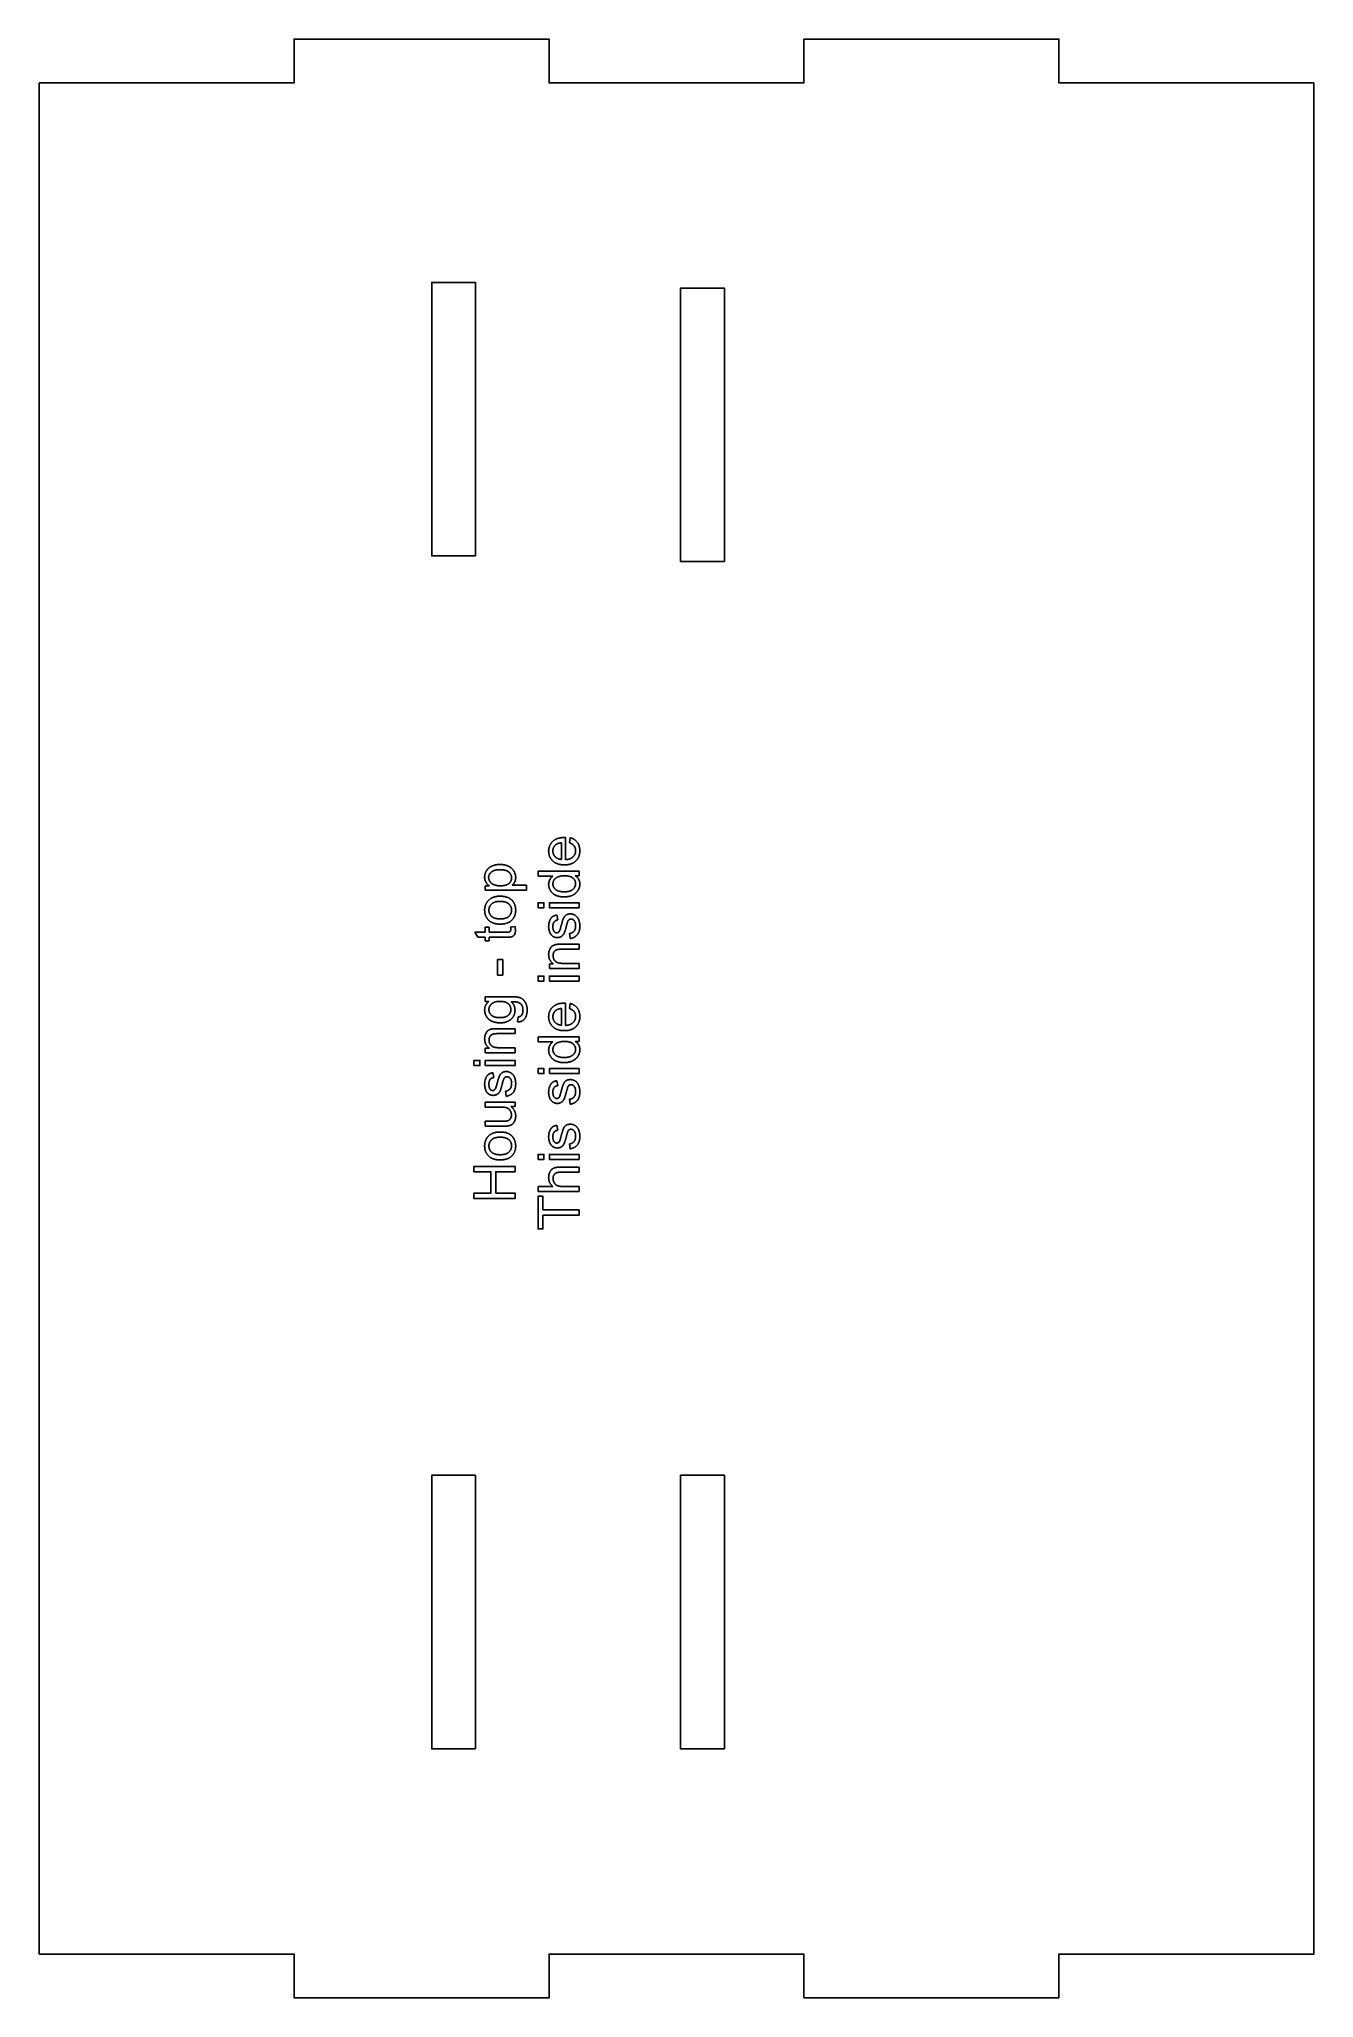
# Model space of a CAD drawing. Extents: x 38 to 132, y 38 to 182.
import ezdxf

# ---------------------------------------------------------------- set-up
doc = ezdxf.new("R2010")
doc.units = 0
doc.header["$MEASUREMENT"] = 0
doc.layers.get('0').update_dxf_attribs({"linetype": 'CONTINUOUS'})

msp = doc.modelspace()

# ---------------------------------------------------------------- linework, layer by layer
at = {"linetype": 'CONTINUOUS'}
for p, q in [((76.86, 123.26), (76.86, 121.64)), ((77.16, 122.87), (77.2, 123.25)), ((76.56, 121.66), (76.56, 122.87)), ((74.86, 120.43), (74.86, 120.8)), ((74.86, 120.8), (77.86, 120.8)), ((75.93, 120.43), (74.86, 120.43)), ((77.86, 120.46), (77.58, 120.46)), ((77.86, 120.8), (77.86, 120.46)), ((71, 119.4), (71, 119.74)), ((71, 119.74), (71.28, 119.74)), ((74.01, 119.4), (71, 119.4)), ((72.95, 119.77), (74.01, 119.77)), ((74.01, 119.77), (74.01, 119.4)), ((76.24, 117.6), (76.29, 117.24)), ((70.46, 115.97), (70.24, 116.34)), ((70.24, 116.34), (71, 116.34)), ((71, 116.34), (71, 116.71)), ((71, 116.71), (71.29, 116.71)), ((71.29, 116.71), (71.29, 116.34)), ((71.29, 116.34), (72.56, 116.34)), ((72.85, 116.71), (73.17, 116.76)), ((77.21, 115.87), (77.15, 116.24)), ((71, 115.97), (70.46, 115.97)), ((71, 115.7), (71, 115.97)), ((71.29, 115.7), (71, 115.7)), ((72.54, 115.97), (71.29, 115.97)), ((71.29, 115.97), (71.29, 115.7)), ((76.52, 115.46), (77.86, 115.46)), ((77.86, 115.09), (76.54, 115.09)), ((77.86, 115.46), (77.86, 115.09)), ((75.68, 113.69), (75.68, 114.02)), ((75.68, 114.02), (75.99, 114.02)), ((77.86, 113.69), (75.68, 113.69)), ((76.67, 114.06), (77.86, 114.06)), ((77.86, 114.06), (77.86, 113.69)), ((71, 111.28), (71, 111.62)), ((71, 111.62), (72.88, 111.62)), ((71.26, 111.28), (71, 111.28)), ((76.56, 109.54), (76.56, 110.76)), ((76.86, 111.14), (76.86, 109.52)), ((77.16, 110.75), (77.2, 111.13)), ((71.84, 109.28), (73.17, 109.28)), ((73.17, 108.92), (71.85, 108.92)), ((73.17, 109.28), (73.17, 108.92)), ((73.36, 109.78), (73.41, 110.14)), ((71, 107.52), (71, 107.85)), ((71, 107.85), (71.31, 107.85)), ((73.17, 107.52), (71, 107.52)), ((71.99, 107.89), (73.17, 107.89)), ((73.17, 107.89), (73.17, 107.52)), ((74.86, 108.32), (74.86, 108.69)), ((74.86, 108.69), (77.86, 108.69)), ((75.93, 108.32), (74.86, 108.32)), ((77.86, 108.34), (77.58, 108.34)), ((77.86, 108.69), (77.86, 108.34)), ((71.56, 106.07), (71.61, 105.71)), ((72.53, 104.34), (72.47, 104.71)), ((76.24, 105.48), (76.29, 105.12)), ((71, 103.55), (71, 103.92)), ((71, 103.92), (73.17, 103.92)), ((72.17, 103.55), (71, 103.55)), ((73.17, 103.59), (72.86, 103.59)), ((73.17, 103.92), (73.17, 103.59)), ((77.21, 103.76), (77.15, 104.12)), ((71, 102.15), (71, 102.52)), ((71, 102.52), (72.21, 102.52)), ((72.35, 102.15), (71, 102.15)), ((76.24, 102.22), (76.29, 101.86)), ((77.21, 100.5), (77.15, 100.86)), ((76.48, 99.16), (77.86, 99.16)), ((77.86, 99.16), (77.86, 98.79)), ((74.86, 97.39), (74.86, 97.75)), ((74.86, 97.75), (75.93, 97.75)), ((77.86, 97.39), (74.86, 97.39)), ((77.86, 98.79), (76.48, 98.79)), ((76.67, 97.75), (77.86, 97.75)), ((77.86, 97.75), (77.86, 97.39))]:
    msp.add_line(p, q, dxfattribs=at)
for points in [[(131.58, 178.43), (112.94, 178.43), (112.94, 181.63), (94.3, 181.63), (94.3, 178.43), (75.66, 178.43), (75.66, 181.63), (57.02, 181.63), (57.02, 178.43), (38.38, 178.43), (38.38, 41.63), (57.02, 41.63), (57.02, 38.43), (75.66, 38.43), (75.66, 41.63), (94.3, 41.63), (94.3, 38.43), (112.94, 38.43), (112.94, 41.63), (131.58, 41.63), (131.58, 178.43)], [(70.28, 143.85), (67.08, 143.85), (67.08, 163.85), (70.28, 163.85), (70.28, 143.85)], [(88.48, 143.43), (85.28, 143.43), (85.28, 163.43), (88.48, 163.43), (88.48, 143.43)], [(74.86, 118.12), (75.28, 118.12), (75.28, 118.49), (74.86, 118.49), (74.86, 118.12)], [(75.68, 118.12), (77.86, 118.12), (77.86, 118.49), (75.68, 118.49), (75.68, 118.12)], [(71.9, 113.2), (72.27, 113.2), (72.27, 114.33), (71.9, 114.33), (71.9, 113.2)], [(74.86, 112.76), (75.28, 112.76), (75.28, 113.13), (74.86, 113.13), (74.86, 112.76)], [(75.68, 112.76), (77.86, 112.76), (77.86, 113.13), (75.68, 113.13), (75.68, 112.76)], [(70.17, 106.59), (70.6, 106.59), (70.6, 106.96), (70.17, 106.96), (70.17, 106.59)], [(71, 106.59), (73.17, 106.59), (73.17, 106.96), (71, 106.96), (71, 106.59)], [(74.86, 106), (75.28, 106), (75.28, 106.37), (74.86, 106.37), (74.86, 106)], [(75.68, 106), (77.86, 106), (77.86, 106.37), (75.68, 106.37), (75.68, 106)], [(70.17, 96.86), (73.17, 96.86), (73.17, 97.26), (71.76, 97.26), (71.76, 98.82), (73.17, 98.82), (73.17, 99.22), (70.17, 99.22), (70.17, 98.82), (71.41, 98.82), (71.41, 97.26), (70.17, 97.26), (70.17, 96.86)], [(74.86, 99.72), (75.28, 99.72), (75.28, 100.09), (74.86, 100.09), (74.86, 99.72)], [(75.68, 99.72), (77.86, 99.72), (77.86, 100.09), (75.68, 100.09), (75.68, 99.72)], [(75.21, 95.64), (77.86, 95.64), (77.86, 96.03), (75.21, 96.03), (75.21, 97.03), (74.86, 97.03), (74.86, 94.65), (75.21, 94.65), (75.21, 95.64)], [(70.28, 56.63), (67.08, 56.63), (67.08, 76.63), (70.28, 76.63), (70.28, 56.63)], [(88.48, 56.63), (85.28, 56.63), (85.28, 76.63), (88.48, 76.63), (88.48, 56.63)]]:
    msp.add_lwpolyline(points, dxfattribs=at)
for points in [[(75.93, 122.98), (76.23, 123.26), (76.77, 123.26)], [(76.77, 123.26), (76.8, 123.26), (76.86, 123.26)], [(77.2, 123.25), (77.54, 123.16), (77.72, 122.91)], [(75.63, 122.27), (75.63, 122.71), (75.93, 122.98)], [(75.94, 121.54), (75.63, 121.82), (75.63, 122.27)], [(76.15, 122.73), (75.94, 122.56), (75.94, 122.28)], [(75.94, 122.28), (75.94, 122.02), (76.11, 121.85)], [(76.11, 121.85), (76.28, 121.68), (76.56, 121.66)], [(76.56, 122.87), (76.29, 122.85), (76.15, 122.73)], [(76.86, 121.64), (77.22, 121.66), (77.41, 121.84)], [(77.5, 122.64), (77.39, 122.78), (77.16, 122.87)], [(77.41, 121.84), (77.6, 122.02), (77.6, 122.29)], [(77.6, 122.29), (77.6, 122.5), (77.5, 122.64)], [(77.91, 122.29), (77.91, 121.81), (77.61, 121.54)], [(77.72, 122.91), (77.91, 122.67), (77.91, 122.29)], [(70.95, 120.37), (70.95, 120.64), (71.1, 120.86)], [(71.04, 120), (70.95, 120.15), (70.95, 120.37)], [(71.1, 120.86), (71.24, 121.07), (71.5, 121.18)], [(71.45, 120.74), (71.24, 120.57), (71.24, 120.33)], [(71.24, 120.33), (71.24, 120.1), (71.46, 119.91)], [(72.07, 120.91), (71.65, 120.91), (71.45, 120.74)], [(71.5, 121.18), (71.76, 121.29), (72.07, 121.29)], [(72.07, 121.29), (72.41, 121.29), (72.67, 121.17)], [(72.71, 120.74), (72.51, 120.91), (72.07, 120.91)], [(72.67, 121.17), (72.94, 121.05), (73.08, 120.82)], [(72.92, 120.31), (72.92, 120.56), (72.71, 120.74)], [(72.72, 119.9), (72.92, 120.07), (72.92, 120.31)], [(73.08, 120.82), (73.22, 120.59), (73.22, 120.34)], [(73.22, 120.34), (73.22, 120.16), (73.15, 120.01)], [(75.72, 120.18), (75.8, 120.34), (75.93, 120.43)], [(76.79, 121.26), (76.24, 121.26), (75.94, 121.54)], [(76.15, 120.29), (75.94, 120.12), (75.94, 119.87)], [(76.8, 120.46), (76.36, 120.46), (76.15, 120.29)], [(77.61, 121.54), (77.32, 121.26), (76.79, 121.26)], [(77.41, 120.3), (77.21, 120.46), (76.8, 120.46)], [(77.6, 119.89), (77.6, 120.13), (77.41, 120.3)], [(77.58, 120.46), (77.91, 120.25), (77.91, 119.85)], [(71.28, 119.74), (71.12, 119.85), (71.04, 120)], [(71.25, 118.68), (71.54, 118.97), (72.06, 118.97)], [(71.46, 119.91), (71.68, 119.73), (72.1, 119.73)], [(72.06, 118.97), (72.48, 118.97), (72.72, 118.84)], [(72.1, 119.73), (72.52, 119.73), (72.72, 119.9)], [(73.15, 120.01), (73.07, 119.86), (72.95, 119.77)], [(75.63, 119.83), (75.63, 120.03), (75.72, 120.18)], [(75.78, 119.35), (75.63, 119.57), (75.63, 119.83)], [(76.18, 119.02), (75.92, 119.13), (75.78, 119.35)], [(75.94, 119.87), (75.94, 119.62), (76.14, 119.46)], [(76.14, 119.46), (76.34, 119.29), (76.77, 119.29)], [(76.77, 118.92), (76.45, 118.92), (76.18, 119.02)], [(76.77, 119.29), (77.19, 119.29), (77.4, 119.47)], [(77.36, 119.03), (77.11, 118.92), (76.77, 118.92)], [(77.76, 119.37), (77.62, 119.15), (77.36, 119.03)], [(77.4, 119.47), (77.6, 119.65), (77.6, 119.89)], [(77.91, 119.85), (77.91, 119.59), (77.76, 119.37)], [(70.95, 117.95), (70.95, 118.4), (71.25, 118.68)], [(71.19, 117.27), (70.95, 117.55), (70.95, 117.95)], [(71.47, 118.41), (71.26, 118.22), (71.26, 117.95)], [(71.26, 117.95), (71.26, 117.68), (71.46, 117.49)], [(71.46, 117.49), (71.67, 117.31), (72.09, 117.31)], [(72.08, 118.59), (71.67, 118.59), (71.47, 118.41)], [(72.71, 118.41), (72.5, 118.59), (72.08, 118.59)], [(72.09, 117.31), (72.51, 117.31), (72.71, 117.49)], [(72.92, 117.95), (72.92, 118.23), (72.71, 118.41)], [(72.71, 117.49), (72.92, 117.68), (72.92, 117.95)], [(72.72, 118.84), (72.96, 118.72), (73.09, 118.48)], [(73.22, 117.95), (73.22, 117.5), (72.93, 117.21)], [(73.09, 118.48), (73.22, 118.24), (73.22, 117.95)], [(75.71, 117.19), (75.78, 117.38), (75.91, 117.47)], [(75.91, 117.47), (76.03, 117.56), (76.24, 117.6)], [(76.71, 117.35), (76.78, 117.5), (76.9, 117.59)], [(76.9, 117.59), (77.03, 117.68), (77.22, 117.68)], [(77.22, 117.68), (77.4, 117.68), (77.57, 117.57)], [(77.57, 117.57), (77.73, 117.46), (77.82, 117.26)], [(72.09, 116.93), (71.48, 116.93), (71.19, 117.27)], [(72.93, 117.21), (72.64, 116.93), (72.09, 116.93)], [(72.97, 116.02), (72.87, 115.97), (72.54, 115.97)], [(72.56, 116.34), (72.72, 116.34), (72.76, 116.36)], [(72.76, 116.36), (72.81, 116.38), (72.83, 116.42)], [(72.83, 116.42), (72.86, 116.47), (72.86, 116.55)], [(72.86, 116.55), (72.86, 116.61), (72.85, 116.71)], [(73.14, 116.17), (73.08, 116.06), (72.97, 116.02)], [(73.2, 116.48), (73.2, 116.28), (73.14, 116.17)], [(73.17, 116.76), (73.2, 116.61), (73.2, 116.48)], [(75.63, 116.74), (75.63, 116.99), (75.71, 117.19)], [(75.68, 116.42), (75.63, 116.57), (75.63, 116.74)], [(75.79, 116.18), (75.72, 116.27), (75.68, 116.42)], [(75.99, 116), (75.87, 116.07), (75.79, 116.18)], [(76.03, 117.09), (75.94, 116.98), (75.94, 116.76)], [(75.94, 116.76), (75.94, 116.51), (76.02, 116.4)], [(76.26, 115.94), (76.12, 115.94), (75.99, 116)], [(76.02, 116.4), (76.11, 116.29), (76.22, 116.29)], [(76.29, 117.24), (76.13, 117.21), (76.03, 117.09)], [(76.22, 116.29), (76.29, 116.29), (76.35, 116.34)], [(76.55, 116.02), (76.42, 115.94), (76.26, 115.94)], [(76.35, 116.34), (76.41, 116.38), (76.45, 116.48)], [(76.45, 116.48), (76.47, 116.53), (76.54, 116.8)], [(76.54, 116.8), (76.64, 117.19), (76.71, 117.35)], [(76.76, 116.25), (76.68, 116.1), (76.55, 116.02)], [(76.94, 116.82), (76.83, 116.41), (76.76, 116.25)], [(77.06, 117.19), (77.01, 117.12), (76.94, 116.82)], [(77.26, 117.3), (77.13, 117.3), (77.06, 117.19)], [(77.15, 116.24), (77.37, 116.27), (77.49, 116.41)], [(77.73, 116.16), (77.55, 115.94), (77.21, 115.87)], [(77.5, 117.18), (77.4, 117.3), (77.26, 117.3)], [(77.49, 116.41), (77.6, 116.55), (77.6, 116.8)], [(77.6, 116.8), (77.6, 117.06), (77.5, 117.18)], [(77.91, 116.8), (77.91, 116.38), (77.73, 116.16)], [(77.82, 117.26), (77.91, 117.06), (77.91, 116.8)], [(75.63, 114.71), (75.63, 114.91), (75.71, 115.08)], [(75.99, 114.02), (75.63, 114.26), (75.63, 114.71)], [(75.71, 115.08), (75.78, 115.24), (75.89, 115.32)], [(75.89, 115.32), (76.01, 115.4), (76.16, 115.44)], [(76.02, 114.89), (75.95, 114.78), (75.95, 114.64)], [(75.95, 114.64), (75.95, 114.4), (76.1, 114.23)], [(76.2, 115.05), (76.09, 115), (76.02, 114.89)], [(76.16, 115.44), (76.26, 115.46), (76.52, 115.46)], [(76.54, 115.09), (76.31, 115.09), (76.2, 115.05)], [(76.1, 114.23), (76.25, 114.06), (76.67, 114.06)], [(70.95, 110.65), (70.95, 111.03), (71.26, 111.28)], [(71.1, 110.15), (70.95, 110.36), (70.95, 110.65)], [(71.46, 111.1), (71.26, 110.93), (71.26, 110.68)], [(71.26, 110.68), (71.26, 110.43), (71.46, 110.26)], [(72.06, 111.28), (71.66, 111.28), (71.46, 111.1)], [(72.67, 111.11), (72.48, 111.28), (72.06, 111.28)], [(72.87, 110.68), (72.87, 110.94), (72.67, 111.11)], [(72.67, 110.26), (72.87, 110.43), (72.87, 110.68)], [(73.17, 110.65), (73.17, 110.2), (72.85, 109.95)], [(72.88, 111.62), (73.39, 111.62), (73.6, 111.52)], [(73.36, 111.22), (73.25, 111.25), (72.89, 111.25)], [(72.89, 111.25), (73.17, 111.01), (73.17, 110.65)], [(73.65, 111.03), (73.55, 111.17), (73.36, 111.22)], [(73.41, 110.14), (73.57, 110.16), (73.65, 110.27)], [(73.6, 111.52), (73.81, 111.42), (73.93, 111.19)], [(73.75, 110.64), (73.75, 110.9), (73.65, 111.03)], [(73.65, 110.27), (73.75, 110.4), (73.75, 110.64)], [(74.06, 110.64), (74.06, 110.25), (73.88, 110.01)], [(73.93, 111.19), (74.06, 110.97), (74.06, 110.64)], [(75.63, 110.16), (75.63, 110.59), (75.93, 110.87)], [(75.93, 110.87), (76.23, 111.15), (76.77, 111.15)], [(76.15, 110.62), (75.94, 110.44), (75.94, 110.16)], [(76.56, 110.76), (76.29, 110.73), (76.15, 110.62)], [(76.77, 111.15), (76.8, 111.15), (76.86, 111.14)], [(77.5, 110.53), (77.39, 110.67), (77.16, 110.75)], [(77.2, 111.13), (77.54, 111.04), (77.72, 110.8)], [(77.6, 110.18), (77.6, 110.38), (77.5, 110.53)], [(77.72, 110.8), (77.91, 110.56), (77.91, 110.18)], [(70.95, 108.54), (70.95, 108.74), (71.02, 108.9)], [(71.02, 108.9), (71.09, 109.07), (71.21, 109.15)], [(71.5, 109.82), (71.24, 109.93), (71.1, 110.15)], [(71.21, 109.15), (71.32, 109.23), (71.48, 109.26)], [(71.52, 108.87), (71.4, 108.83), (71.34, 108.72)], [(71.46, 110.26), (71.66, 110.09), (72.05, 110.09)], [(71.48, 109.26), (71.58, 109.28), (71.84, 109.28)], [(72.08, 109.71), (71.76, 109.71), (71.5, 109.82)], [(71.85, 108.92), (71.63, 108.92), (71.52, 108.87)], [(72.05, 110.09), (72.48, 110.09), (72.67, 110.26)], [(72.85, 109.95), (72.53, 109.71), (72.08, 109.71)], [(73.88, 110.01), (73.71, 109.77), (73.36, 109.78)], [(75.94, 109.42), (75.63, 109.71), (75.63, 110.16)], [(75.94, 110.16), (75.94, 109.91), (76.11, 109.73)], [(76.79, 109.14), (76.24, 109.14), (75.94, 109.42)], [(76.11, 109.73), (76.28, 109.56), (76.56, 109.54)], [(77.61, 109.42), (77.32, 109.14), (76.79, 109.14)], [(76.86, 109.52), (77.22, 109.54), (77.41, 109.72)], [(77.41, 109.72), (77.6, 109.91), (77.6, 110.18)], [(77.91, 110.18), (77.91, 109.7), (77.61, 109.42)], [(71.31, 107.85), (70.95, 108.09), (70.95, 108.54)], [(71.34, 108.72), (71.27, 108.61), (71.27, 108.46)], [(71.27, 108.46), (71.27, 108.23), (71.42, 108.06)], [(71.42, 108.06), (71.57, 107.89), (71.99, 107.89)], [(75.63, 107.72), (75.63, 107.92), (75.72, 108.07)], [(75.78, 107.23), (75.63, 107.45), (75.63, 107.72)], [(75.72, 108.07), (75.8, 108.22), (75.93, 108.32)], [(76.15, 108.18), (75.94, 108.01), (75.94, 107.75)], [(75.94, 107.75), (75.94, 107.51), (76.14, 107.34)], [(76.8, 108.35), (76.36, 108.35), (76.15, 108.18)], [(77.41, 108.18), (77.21, 108.35), (76.8, 108.35)], [(77.4, 107.36), (77.6, 107.53), (77.6, 107.77)], [(77.6, 107.77), (77.6, 108.01), (77.41, 108.18)], [(77.58, 108.34), (77.91, 108.14), (77.91, 107.74)], [(77.91, 107.74), (77.91, 107.48), (77.76, 107.26)], [(71.23, 105.94), (71.35, 106.03), (71.56, 106.07)], [(72.03, 105.82), (72.09, 105.97), (72.22, 106.06)], [(72.22, 106.06), (72.35, 106.15), (72.54, 106.15)], [(72.54, 106.15), (72.72, 106.15), (72.88, 106.04)], [(72.88, 106.04), (73.05, 105.94), (73.14, 105.73)], [(76.18, 106.91), (75.92, 107.02), (75.78, 107.23)], [(76.14, 107.34), (76.34, 107.18), (76.77, 107.18)], [(76.77, 106.8), (76.45, 106.8), (76.18, 106.91)], [(76.77, 107.18), (77.19, 107.18), (77.4, 107.36)], [(77.36, 106.92), (77.11, 106.8), (76.77, 106.8)], [(77.76, 107.26), (77.62, 107.04), (77.36, 106.92)], [(70.95, 105.21), (70.95, 105.46), (71.03, 105.66)], [(71, 104.89), (70.95, 105.04), (70.95, 105.21)], [(71.1, 104.65), (71.04, 104.74), (71, 104.89)], [(71.03, 105.66), (71.1, 105.85), (71.23, 105.94)], [(71.31, 104.47), (71.19, 104.54), (71.1, 104.65)], [(71.35, 105.57), (71.26, 105.45), (71.26, 105.23)], [(71.26, 105.23), (71.26, 104.98), (71.34, 104.87)], [(71.34, 104.87), (71.42, 104.76), (71.54, 104.76)], [(71.61, 105.71), (71.44, 105.68), (71.35, 105.57)], [(71.54, 104.76), (71.61, 104.76), (71.66, 104.81)], [(71.66, 104.81), (71.72, 104.85), (71.76, 104.95)], [(71.76, 104.95), (71.78, 105), (71.86, 105.27)], [(71.86, 105.27), (71.96, 105.66), (72.03, 105.82)], [(72.08, 104.72), (72, 104.57), (71.87, 104.49)], [(72.25, 105.29), (72.15, 104.88), (72.08, 104.72)], [(72.38, 105.66), (72.33, 105.59), (72.25, 105.29)], [(72.58, 105.77), (72.45, 105.77), (72.38, 105.66)], [(72.47, 104.71), (72.69, 104.74), (72.8, 104.88)], [(73.05, 104.63), (72.87, 104.41), (72.53, 104.34)], [(72.82, 105.65), (72.71, 105.77), (72.58, 105.77)], [(72.8, 104.88), (72.92, 105.02), (72.92, 105.27)], [(72.92, 105.27), (72.92, 105.53), (72.82, 105.65)], [(73.22, 105.27), (73.22, 104.85), (73.05, 104.63)], [(73.14, 105.73), (73.22, 105.53), (73.22, 105.27)], [(75.63, 104.62), (75.63, 104.88), (75.71, 105.07)], [(75.68, 104.3), (75.63, 104.45), (75.63, 104.62)], [(75.71, 105.07), (75.78, 105.26), (75.91, 105.36)], [(75.91, 105.36), (76.03, 105.45), (76.24, 105.48)], [(76.03, 104.98), (75.94, 104.86), (75.94, 104.65)], [(75.94, 104.65), (75.94, 104.39), (76.02, 104.29)], [(76.29, 105.12), (76.13, 105.1), (76.03, 104.98)], [(76.45, 104.36), (76.47, 104.42), (76.54, 104.69)], [(76.54, 104.69), (76.64, 105.08), (76.71, 105.23)], [(76.71, 105.23), (76.78, 105.39), (76.9, 105.48)], [(76.94, 104.7), (76.83, 104.3), (76.76, 104.14)], [(76.9, 105.48), (77.03, 105.56), (77.22, 105.56)], [(77.06, 105.08), (77.01, 105), (76.94, 104.7)], [(77.26, 105.19), (77.13, 105.19), (77.06, 105.08)], [(77.22, 105.56), (77.4, 105.56), (77.57, 105.46)], [(77.5, 105.06), (77.4, 105.19), (77.26, 105.19)], [(77.49, 104.29), (77.6, 104.44), (77.6, 104.69)], [(77.6, 104.69), (77.6, 104.94), (77.5, 105.06)], [(77.57, 105.46), (77.73, 105.35), (77.82, 105.15)], [(77.91, 104.69), (77.91, 104.27), (77.73, 104.04)], [(77.82, 105.15), (77.91, 104.94), (77.91, 104.69)], [(71.58, 104.41), (71.43, 104.41), (71.31, 104.47)], [(71.87, 104.49), (71.74, 104.41), (71.58, 104.41)], [(72.59, 103.49), (72.44, 103.55), (72.17, 103.55)], [(72.82, 103.28), (72.74, 103.43), (72.59, 103.49)], [(72.91, 102.97), (72.91, 103.14), (72.82, 103.28)], [(72.86, 103.59), (73.22, 103.33), (73.22, 102.9)], [(75.79, 104.07), (75.72, 104.15), (75.68, 104.3)], [(75.99, 103.89), (75.87, 103.95), (75.79, 104.07)], [(76.26, 103.82), (76.12, 103.82), (75.99, 103.89)], [(76.02, 104.29), (76.11, 104.18), (76.22, 104.18)], [(76.22, 104.18), (76.29, 104.18), (76.35, 104.22)], [(76.55, 103.9), (76.42, 103.82), (76.26, 103.82)], [(76.35, 104.22), (76.41, 104.27), (76.45, 104.36)], [(76.76, 104.14), (76.68, 103.98), (76.55, 103.9)], [(77.15, 104.12), (77.37, 104.15), (77.49, 104.29)], [(77.73, 104.04), (77.55, 103.82), (77.21, 103.76)], [(71.25, 101.45), (71.54, 101.73), (72.06, 101.73)], [(72.06, 101.73), (72.48, 101.73), (72.72, 101.6)], [(72.21, 102.52), (72.5, 102.52), (72.6, 102.54)], [(72.69, 102.18), (72.58, 102.15), (72.35, 102.15)], [(72.6, 102.54), (72.74, 102.58), (72.82, 102.69)], [(72.97, 102.29), (72.85, 102.21), (72.69, 102.18)], [(72.82, 102.69), (72.91, 102.8), (72.91, 102.97)], [(73.15, 102.54), (73.08, 102.37), (72.97, 102.29)], [(73.22, 102.9), (73.22, 102.7), (73.15, 102.54)], [(75.63, 101.36), (75.63, 101.62), (75.71, 101.81)], [(75.71, 101.81), (75.78, 102), (75.91, 102.1)], [(75.91, 102.1), (76.03, 102.19), (76.24, 102.22)], [(76.03, 101.72), (75.94, 101.6), (75.94, 101.39)], [(76.29, 101.86), (76.13, 101.84), (76.03, 101.72)], [(76.54, 101.43), (76.64, 101.82), (76.71, 101.97)], [(76.71, 101.97), (76.78, 102.13), (76.9, 102.22)], [(76.9, 102.22), (77.03, 102.3), (77.22, 102.3)], [(77.06, 101.82), (77.01, 101.74), (76.94, 101.44)], [(77.26, 101.93), (77.13, 101.93), (77.06, 101.82)], [(77.22, 102.3), (77.4, 102.3), (77.57, 102.2)], [(77.5, 101.8), (77.4, 101.93), (77.26, 101.93)], [(77.6, 101.43), (77.6, 101.68), (77.5, 101.8)], [(77.57, 102.2), (77.73, 102.09), (77.82, 101.89)], [(77.82, 101.89), (77.91, 101.68), (77.91, 101.43)], [(70.95, 100.71), (70.95, 101.16), (71.25, 101.45)], [(71.19, 100.03), (70.95, 100.31), (70.95, 100.71)], [(71.47, 101.17), (71.26, 100.98), (71.26, 100.71)], [(71.26, 100.71), (71.26, 100.44), (71.46, 100.25)], [(71.46, 100.25), (71.67, 100.07), (72.09, 100.07)], [(72.08, 101.35), (71.67, 101.35), (71.47, 101.17)], [(72.71, 101.17), (72.5, 101.35), (72.08, 101.35)], [(72.09, 100.07), (72.51, 100.07), (72.71, 100.25)], [(72.92, 100.71), (72.92, 100.99), (72.71, 101.17)], [(72.71, 100.25), (72.92, 100.44), (72.92, 100.71)], [(72.72, 101.6), (72.96, 101.48), (73.09, 101.24)], [(73.22, 100.71), (73.22, 100.26), (72.93, 99.97)], [(73.09, 101.24), (73.22, 101), (73.22, 100.71)], [(75.68, 101.04), (75.63, 101.19), (75.63, 101.36)], [(75.79, 100.81), (75.72, 100.89), (75.68, 101.04)], [(75.99, 100.63), (75.87, 100.69), (75.79, 100.81)], [(75.94, 101.39), (75.94, 101.13), (76.02, 101.03)], [(76.26, 100.56), (76.12, 100.56), (75.99, 100.63)], [(76.02, 101.03), (76.11, 100.92), (76.22, 100.92)], [(76.22, 100.92), (76.29, 100.92), (76.35, 100.96)], [(76.55, 100.64), (76.42, 100.56), (76.26, 100.56)], [(76.35, 100.96), (76.41, 101.01), (76.45, 101.1)], [(76.45, 101.1), (76.47, 101.16), (76.54, 101.43)], [(76.76, 100.88), (76.68, 100.72), (76.55, 100.64)], [(76.94, 101.44), (76.83, 101.04), (76.76, 100.88)], [(77.15, 100.86), (77.37, 100.89), (77.49, 101.03)], [(77.73, 100.78), (77.55, 100.56), (77.21, 100.5)], [(77.49, 101.03), (77.6, 101.18), (77.6, 101.43)], [(77.91, 101.43), (77.91, 101.01), (77.73, 100.78)], [(72.09, 99.69), (71.48, 99.69), (71.19, 100.03)], [(72.93, 99.97), (72.64, 99.69), (72.09, 99.69)], [(75.63, 98.4), (75.63, 98.65), (75.73, 98.82)], [(75.73, 98.82), (75.82, 99), (75.99, 99.08)], [(75.99, 99.08), (76.16, 99.16), (76.48, 99.16)], [(75.93, 97.75), (75.63, 98.01), (75.63, 98.4)], [(76.08, 98.67), (75.95, 98.55), (75.95, 98.33)], [(75.95, 98.33), (75.95, 98.16), (76.04, 98.02)], [(76.04, 98.02), (76.12, 97.88), (76.27, 97.81)], [(76.48, 98.79), (76.2, 98.79), (76.08, 98.67)], [(76.27, 97.81), (76.41, 97.75), (76.67, 97.75)]]:
    msp.add_open_spline(points, degree=2, dxfattribs=at)

doc.saveas('drawing.dxf')
